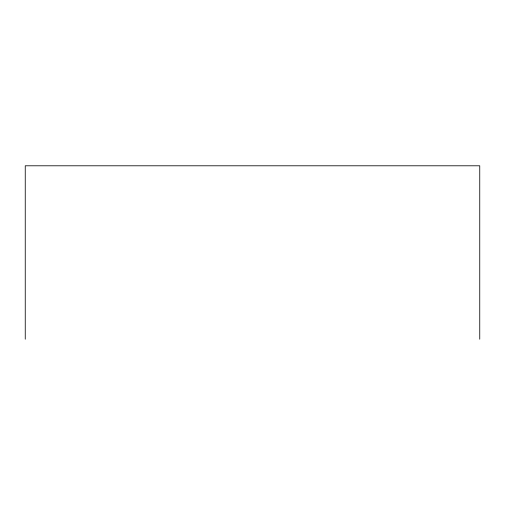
<?xml version="1.0" encoding="UTF-8"?>
<svg xmlns="http://www.w3.org/2000/svg" width="505" height="505" viewBox="0 0 505 505"><rect width="100%" height="100%" fill="white"/><g stroke="black" fill="none" stroke-linecap="round" stroke-linejoin="round"><path stroke-width="0.76" d="M479.75 339.209L479.75 165.791L25.25 165.791L25.25 339.209"/></g></svg>
